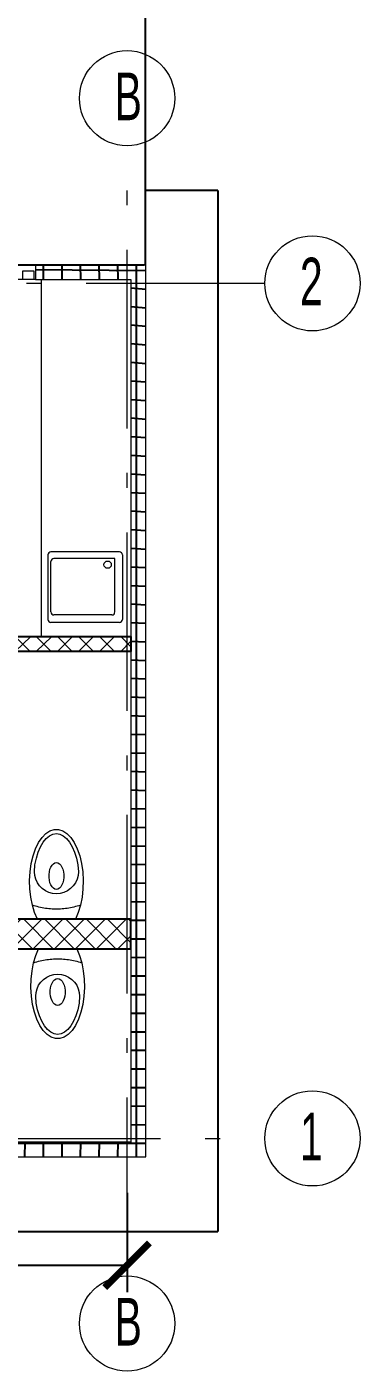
# Model space of a CAD drawing. Extents: x 6529560 to 6558080, y 5579316 to 5588131.
# Drawn here: x 6543476.97 to 6543479.21, y 5579601.3 to 5579610.34 of the extents above; entities that cross this region are included whole.
import ezdxf

# ---------------------------------------------------------------- set-up
doc = ezdxf.new("R2010")
doc.units = 0
doc.header["$MEASUREMENT"] = 0
doc.header["$PDSIZE"] = -5
doc.linetypes.add('ACAD_ISO10W100', pattern=[18, 12, -3, 0, -3])
doc.linetypes.add('GR_SOLID', pattern=[0])
doc.layers.get('0').update_dxf_attribs({"color": 2, "linetype": 'CONTINUOUS', "lineweight": 5})
doc.layers.get('Defpoints').update_dxf_attribs({"linetype": 'CONTINUOUS'})
for name, color, linetype, lineweight in [('arch_droga', 1, 'CONTINUOUS', 25), ('arch_drzwi i okna', 4, 'CONTINUOUS', 15), ('arch_osie', 181, 'CONTINUOUS', 5), ('arch_sciany wewnetrzne gk', 70, 'CONTINUOUS', 25), ('arch_sciany wewntrzne gk wypelnienie', 70, 'CONTINUOUS', 13), ('arch_sciany zewnetrzne wypelnienie', 94, 'CONTINUOUS', 25), ('arch_sciany zewnętrzne', 94, 'CONTINUOUS', 18), ('arch_urządzenia sanitarne', 4, 'GR_SOLID', 13), ('arch_wymiary', 2, 'CONTINUOUS', 13)]:
    doc.layers.add(name, color=color, linetype=linetype, lineweight=lineweight)
doc.layers.add('arch_osie opisy', color=1, linetype='CONTINUOUS')
doc.styles.get("Standard").update_dxf_attribs({"font": 'arial.ttf', "width": 0.75})
doc.styles.add('styl1', font='romans.shx', dxfattribs={"width": 0.75})
doc.dimstyles.new('wymiary hala', dxfattribs={"dimtxt": 0.55, "dimasz": 0.3, "dimexe": 0.18, "dimexo": 0.0625, "dimgap": 0.04, "dimtad": 1, "dimtoh": 1, "dimdec": 1, "dimlfac": 100, "dimzin": 0, "dimdsep": 46, "dimtxsty": 'styl1', "dimblk": 'ARCHTICK', "dimcen": 0.09, "dimadec": 0, "dimazin": 0, "dimtfac": 1, "dimtdec": 1, "dimtofl": 0, "dimtmove": 0, "dimatfit": 3, "dimldrblk": 'ARCHTICK', "dimfxl": 1, "dimtolj": 1, "dimtzin": 0, "dimarcsym": 0})

# ---------------------------------------------------------------- blocks, each defined once
blk = doc.blocks.new('A$C39AD6758')
at = {"layer": 'arch_urządzenia sanitarne'}
for points in [[(-4.3843692765e-06, 0.052064656820221), (0.0439916156301479, 0.0332836568200037), (0.0933906156305966, 0.0183506568200755), (0.1468976156302233, 0.0076576568199016), (0.203108615630299, 0.001485656820023), (0.260546615630119, -2.3431803129e-06), (0.3177036156303075, 0.0032306568200511), (0.3730816156303263, 0.0111026568197303), (0.4252266156308906, 0.023404656819821), (0.4727696156305683, 0.0398136568196605), (0.5144626156306913, 0.0599026568197587), (0.5492106156307273, 0.0831396568196397), (0.576102615630589, 0.1089156568195904), (0.5944336156308055, 0.136556656819721), (0.6037206156306639, 0.1653346568195957), (0.6037206156306639, 0.1944956568199814), (0.5944336156308055, 0.2232756568196237), (0.576102615630589, 0.2509156568198705), (0.5492106156307273, 0.2766936568195888), (0.5144626156306913, 0.2999306568199245), (0.4727696156305683, 0.3200186568196841), (0.4252266156308906, 0.3364276568199784), (0.3730816156303263, 0.3487296568200691), (0.3177036156303075, 0.3566016568197483), (0.2605466156310285, 0.3598346568201123), (0.203108615630299, 0.3583466568197764), (0.1468986156305618, 0.3521746568198978), (0.0933926156303642, 0.3414816568201786), (0.0439916156310574, 0.3265496568201343), (-4.3843692765e-06, 0.3077676568200331), (-4.3843692765e-06, 0.052064656820221)], [(0.0935553656254342, 0.3409346568200817), (0.090036365625565, 0.3301906568199229), (0.0867603656261054, 0.3193706568199559), (0.0837313656256811, 0.3084776568198322), (0.080946365626005, 0.2975196568199863), (0.0784113656254704, 0.2865006568199533), (0.0761263656258962, 0.2754286568201678), (0.074093365625231, 0.2643066568198265), (0.0723113656258647, 0.253143656820157), (0.070782365625746, 0.2419416568200177), (0.0695063656257844, 0.2307066568200753), (0.0684853656257474, 0.219446656819855), (0.067719365625635, 0.2081656568198014), (0.0672073656260182, 0.196872656819778), (0.066952365625184, 0.1855696568200074), (0.066952365625184, 0.174262656819792), (0.0672073656251087, 0.1629596568200213), (0.067719365625635, 0.1516646568197757), (0.0684853656257474, 0.1403846568200606), (0.0695063656257844, 0.1291256568201788), (0.070782365625746, 0.1178916568201203), (0.0723113656258647, 0.1066896568199809), (0.074093365625231, 0.095525656819973), (0.0761263656258962, 0.0844036568200863), (0.0784113656254704, 0.0733296568200785), (0.0809463656250955, 0.0623126568198131), (0.0837313656256811, 0.0513536568200834), (0.0867603656251959, 0.040462656820182), (0.090036365625565, 0.0296406568199927), (0.0935553656254342, 0.0188956568199501)], [(0.3185101156304881, 0.3274156568199942), (0.2928961156303558, 0.3251766568200765), (0.2680631156308664, 0.3185216568199394), (0.2447611156303537, 0.3076556568198612), (0.2237001156308906, 0.292907656819807), (0.2055191156305227, 0.2747266568198938), (0.1907711156309233, 0.253665656819976), (0.1799051156303903, 0.2303636568199181), (0.1732501156302533, 0.2055296568200902), (0.1710111156307903, 0.1799166568198416), (0.1732501156302533, 0.154302656820164), (0.1799051156303903, 0.1294686568198813), (0.1907711156309233, 0.1061666568198234), (0.2055191156305227, 0.0851056568199056), (0.2237001156308906, 0.0669246568199924), (0.2447611156303537, 0.052177656819822), (0.2680631156308664, 0.0413116568197438), (0.2928961156303558, 0.0346566568200615), (0.3185101156304881, 0.032417656819689), (0.3185101156304881, 0.032417656819689), (0.3654841156303519, 0.035053656819855), (0.4098301156309389, 0.044986656819674), (0.4505411156305854, 0.0579876568199325), (0.4866911156304923, 0.0737566568200236), (0.5174601156304564, 0.0919396568197044), (0.5421491156303091, 0.1121236568196764), (0.560196115630788, 0.1338466568199692), (0.5711901156309978, 0.1566166568195513), (0.5748851156304227, 0.1799166568198416), (0.5711901156309978, 0.2032166568196771), (0.560196115630788, 0.225986656819714), (0.5421491156303091, 0.2477096568200068), (0.5174601156304564, 0.2678926568196402), (0.4866911156304923, 0.2860756568197757), (0.4505411156305854, 0.3018456568197507), (0.4098301156309389, 0.3148456568196707), (0.3654841156303519, 0.3247796568198282), (0.3185101156304881, 0.3274156568199942)], [(0.1998871156301902, 0.1799161568201271), (0.2018531156309109, 0.1695211568198829), (0.2076691156307788, 0.1595801568200841), (0.2170761156303342, 0.1505271568198623), (0.2296641156308397, 0.1427591568199205), (0.244887115630263, 0.1366151568199712), (0.262076115630407, 0.132364156820131), (0.2804801156307803, 0.1301891568200517), (0.2992941156308006, 0.1301891568200517), (0.3176981156302645, 0.1323641568196763), (0.3348871156304085, 0.1366151568199712), (0.3501091156304028, 0.1427591568199205), (0.3626981156303373, 0.1505271568198623), (0.3721051156308022, 0.1595801568200841), (0.3779201156303316, 0.1695211568198829), (0.3798871156304813, 0.1799161568196723), (0.3779201156303316, 0.1903111568199165), (0.3721051156308022, 0.2002521568197153), (0.3626981156303373, 0.2093041568200533), (0.3501091156304028, 0.2170731568198789), (0.3348871156304085, 0.2232161568199444), (0.3176981156302645, 0.2274681568196684), (0.2992941156308006, 0.2296421568198639), (0.2804801156307803, 0.2296421568198639), (0.262076115630407, 0.2274681568201231), (0.244887115630263, 0.2232161568199444), (0.2296661156306072, 0.2170731568198789), (0.2170761156303342, 0.2093041568200533), (0.2076691156307788, 0.2002521568197153), (0.2018531156309109, 0.1903111568199165), (0.1998871156301902, 0.1799161568201271)]]:
    blk.add_lwpolyline(points, dxfattribs=at)
blk = doc.blocks.new('ZT_z_opisami')
at = {"layer": 'arch_sciany wewntrzne gk wypelnienie'}
h = blk.add_hatch(dxfattribs=at)
h.set_pattern_fill('ANSI37', color=256, scale=0.8000000000000003, angle=90, style=0)
h.set_pattern_definition([(135, (-2686.485282680951, 106.8314233263954), (-0.0707106781186548, -0.0707106781186548), []), (225, (-2686.485282680951, 106.8314233263954), (0.0707106781186548, -0.0707106781186548), [])])
h.paths.add_polyline_path([(6540796.114599658, 5579526.494137825), (6540796.214599658, 5579526.494137821), (6540796.214599655, 5579526.693729234), (6540798.238195504, 5579526.693729234), (6540798.238195507, 5579526.494137821), (6540798.338195506, 5579526.494137825), (6540798.338195503, 5579526.693729236), (6540799.489599655, 5579526.693729235), (6540799.489599655, 5579526.893729235), (6540798.338195503, 5579526.893729235), (6540798.338195503, 5579527.593729444), (6540798.238195504, 5579527.593729441), (6540798.238195504, 5579526.893729234), (6540796.214602456, 5579526.893729441), (6540796.214602458, 5579528.69372944), (6540797.038195507, 5579528.69372944), (6540797.038195507, 5579528.79372944), (6540796.214600766, 5579528.79372944), (6540796.214600766, 5579531.194137823), (6540796.114599658, 5579531.194137826)])
h.paths.add_polyline_path([(6540799.489599658, 5579528.793729441), (6540799.489599658, 5579528.693729441), (6540798.338195506, 5579528.693729444), (6540798.338195503, 5579528.593729444), (6540798.238195504, 5579528.593729441), (6540798.238195507, 5579528.69372944), (6540798.038195507, 5579528.69372944), (6540798.038195507, 5579528.79372944)])
h.paths.add_polyline_path([(6540796.114599658, 5579525.494137824), (6540796.214599658, 5579525.494137822), (6540796.214599658, 5579525.394137822), (6540796.114599658, 5579525.394137824)])
h.paths.add_polyline_path([(6540798.238195507, 5579525.494137822), (6540798.338195506, 5579525.494137824), (6540798.338195506, 5579525.394137824), (6540798.238195507, 5579525.394137822)])
at = {"layer": 'arch_sciany zewnetrzne wypelnienie'}
h = blk.add_hatch(dxfattribs=at)
h.set_pattern_fill('ANSI37', color=256, angle=45)
h.set_pattern_definition([(90, (-2686.485282680951, 106.8314233263954), (-0.1250000000000001, 0), []), (179.9999999999999, (-2686.485282680951, 106.8314233263954), (0, -0.1250000000000001), [])])
h.paths.add_polyline_path([(6540795.631266323, 5579525.394137822), (6540795.631266321, 5579525.294137822), (6540799.589599656, 5579525.294137822), (6540799.589599656, 5579531.294137821), (6540798.848195505, 5579531.294137821), (6540798.848195509, 5579531.194137823), (6540799.489599658, 5579531.194137823), (6540799.489599658, 5579525.394137824)])
at = {"elevation": 8.290291778628418}
blk.add_lwpolyline([(6540799.489599658, 5579528.793729441), (6540798.889599658, 5579528.79372944), (6540798.889599658, 5579531.194137823), (6540799.489599658, 5579531.194137823)], close=True, dxfattribs=at)
at = {"layer": 'arch_droga', "color": 7, "linetype": 'Continuous'}
for p, q in [((6540799.588210297, 5579531.292877328, 0.3476548153510421), (6540799.588210297, 5579536.321612802, 0.3476548153510421)), ((6540800.073819086, 5579531.792841853), (6540799.588210298, 5579531.792877343)), ((6540800.073819086, 5579531.792841853), (6540800.073307529, 5579524.792841875)), ((6540793.834376366, 5579524.793297814), (6540800.073307529, 5579524.792841875))]:
    blk.add_line(p, q, dxfattribs=at)
at = {"layer": 'arch_droga', "elevation": 8.290291778628418}
blk.add_lwpolyline([(6540793.58959966, 5579525.111028085), (6540793.589599656, 5579531.294137821), (6540799.581456836, 5579531.294137821)], dxfattribs=at)
at = {"layer": 'arch_drzwi i okna', "elevation": 8.290291778628418}
blk.add_lwpolyline([(6540798.763199816, 5579531.254137822), (6540798.838195505, 5579531.254137823), (6540798.838195509, 5579531.194137823), (6540798.763199819, 5579531.194137823)], close=True, dxfattribs=at)
at = {"layer": 'arch_osie', "linetype": 'ACAD_ISO10W100', "ltscale": 0.1, "elevation": 8.290291778628418}
for points in [[(6540799.464599655, 5579524.494137823), (6540799.464599658, 5579532.094137822)], [(6540800.389599658, 5579531.169137823), (6540792.789599658, 5579531.169137825)], [(6540792.789599655, 5579525.419137824), (6540800.389599654, 5579525.419137822)]]:
    blk.add_lwpolyline(points, dxfattribs=at)
at = {"layer": 'arch_osie'}
for centre in [(6540799.464599655, 5579532.414137823, 8.290291778628418), (6540800.709599658, 5579531.169137823, 8.290291778628418), (6540800.709599655, 5579525.419137822, 8.290291778628418), (6540799.464599655, 5579524.174137823, 8.290291778628418)]:
    blk.add_circle(centre, 0.3199999999999999, dxfattribs=at)
at = {"layer": 'arch_sciany wewnetrzne gk', "elevation": 8.290291778628418}
for points in [[(6540796.114599658, 5579526.494137825), (6540796.214599658, 5579526.494137821), (6540796.214599655, 5579526.693729234), (6540798.238195504, 5579526.693729234), (6540798.238195507, 5579526.494137821), (6540798.338195506, 5579526.494137825), (6540798.338195503, 5579526.693729236), (6540799.489599655, 5579526.693729235), (6540799.489599655, 5579526.893729235), (6540798.338195503, 5579526.893729235), (6540798.338195503, 5579527.593729444), (6540798.238195504, 5579527.593729441), (6540798.238195504, 5579526.893729234), (6540796.214602456, 5579526.893729441), (6540796.214602458, 5579528.69372944), (6540797.038195507, 5579528.69372944), (6540797.038195507, 5579528.79372944), (6540796.214600766, 5579528.79372944), (6540796.214600766, 5579531.194137823), (6540796.114599658, 5579531.194137826)], [(6540799.489599658, 5579528.793729441), (6540799.489599658, 5579528.693729441), (6540798.338195506, 5579528.693729444), (6540798.338195503, 5579528.593729444), (6540798.238195504, 5579528.593729441), (6540798.238195507, 5579528.69372944), (6540798.038195507, 5579528.69372944), (6540798.038195507, 5579528.79372944)]]:
    blk.add_lwpolyline(points, close=True, dxfattribs=at)
at = {"layer": 'arch_sciany zewnętrzne'}
for points, elevation in [([(6540795.631266323, 5579525.394137822), (6540795.631266321, 5579525.294137822), (6540799.589599656, 5579525.294137822), (6540799.589599656, 5579531.294137821), (6540798.848195505, 5579531.294137821), (6540798.848195509, 5579531.194137823), (6540799.489599658, 5579531.194137823), (6540799.489599658, 5579525.394137824)], 1.402161254405172), ([(6540798.038195505, 5579531.294137821), (6540798.848195505, 5579531.294137821), (6540798.848195509, 5579531.194137823), (6540798.038195507, 5579531.194137823)], 8.290291778628418)]:
    blk.add_lwpolyline(points, close=True, dxfattribs=dict(at, elevation=elevation))
at = {"layer": 'arch_urządzenia sanitarne'}
for p, q in [((6540798.932495201, 5579529.343532889, 1.402160699361203), (6540798.932495195, 5579528.909070705, 1.402160699361203)), ((6540798.952495195, 5579528.9590707, 1.402160699361203), (6540798.952495201, 5579529.298786907, 1.402160699361203)), ((6540799.412495203, 5579529.363532882, 1.402160699361203), (6540798.952495203, 5579529.363532889, 1.402160699361203)), ((6540799.3824952, 5579529.318786902, 1.402160699361203), (6540798.972495202, 5579529.318786908, 1.402160699361203)), ((6540799.382495194, 5579528.959070025, 1.402160699361203), (6540799.3824952, 5579529.318786231, 1.402160699361203)), ((6540799.432495202, 5579529.343532211, 1.402160699361203), (6540799.432495192, 5579528.909070025, 1.402160699361203)), ((6540799.362495195, 5579528.939070028, 1.402160699361203), (6540798.972495196, 5579528.939070031, 1.402160699361203)), ((6540799.412495194, 5579528.889070025, 1.402160699361203), (6540798.952495194, 5579528.889070031, 1.402160699361203))]:
    blk.add_line(p, q, dxfattribs=at)
blk.add_circle((6540799.333820213, 5579529.277240955, 1.402160699361203), 0.0245197316162376, dxfattribs=at)
for centre, start, end in [((6540798.952495201, 5579529.343532887, 1.402160699361203), 89.99999935966974, 179.9999994130306), ((6540798.9724952, 5579529.298786907, 1.402160699361203), 89.99999935966974, 179.9999994130306), ((6540799.412495202, 5579529.343532211, 1.402160699361203), 359.9999994130306, 89.99999935966974), ((6540798.972495194, 5579528.95907003, 1.402160699361203), 179.9999994130306, 269.9999993596697), ((6540799.362495195, 5579528.959070026, 1.402160699361203), 269.9999993596697, 359.9999994130306), ((6540798.952495194, 5579528.909070029, 1.402160699361203), 179.9999994130306, 269.9999993596697), ((6540799.412495194, 5579528.909070025, 1.402160699361203), 269.9999993596697, 359.9999994130306)]:
    blk.add_arc(centre, 0.02, start, end, dxfattribs=at)
at = {"layer": 'arch_urządzenia sanitarne', "xscale": -1}
for p, rotation in [((6540798.809831328, 5579526.893733619, 8.290291778628418), 269.999999190071), ((6540799.177933999, 5579526.693724848, 8.290291778628418), 89.99999939591281)]:
    blk.add_blockref('A$C39AD6758', p, dxfattribs=dict(at, rotation=rotation))
at = {"layer": 'arch_osie opisy', "char_height": 0.3199999999999999, "width": 0.4799999999999996, "attachment_point": 1}
for s, insert in [('{\\fArial Narrow|b0|i0|c238|p34;B}', (6540799.380407782, 5579532.586319553, 8.290291778628418)), ('{\\fArial Narrow|b0|i0|c238|p34;2}', (6540800.625407781, 5579531.341319554, 8.290291778628418)), ('{\\fArial Narrow|b0|i0|c238|p34;1}', (6540800.625407785, 5579525.591319553, 8.290291778628418)), ('{\\fArial Narrow|b0|i0|c238|p34;B}', (6540799.380407784, 5579524.346319553, 8.290291778628418))]:
    blk.add_mtext(s, dxfattribs=dict(at, insert=insert))
blk = doc.blocks.new('_ArchTick')
at = {"color": 0, "linetype": 'ByBlock', "const_width": 0.15}
blk.add_lwpolyline([(-0.5, -0.5), (0.5, 0.5)], dxfattribs=at)
blk = doc.blocks.new('*D251')
at = {"layer": 'arch_wymiary', "color": 0, "lineweight": -2, "transparency": 16777216}
for p, q in [((6543471.892028405, 5579602.498867674), (6543471.892028405, 5579601.832836313)), ((6543477.642028416, 5579602.49885988), (6543477.642028416, 5579601.832836313)), ((6543471.892028405, 5579602.012836313), (6543477.642028416, 5579602.012836313))]:
    blk.add_line(p, q, dxfattribs=at)
at = {"layer": 'Defpoints', "color": 0, "transparency": 16777216}
for p in [(6543471.892028405, 5579602.561367673), (6543477.642028416, 5579602.56135988), (6543477.642028416, 5579602.012836313)]:
    blk.add_point(p, dxfattribs=at)
at = {"layer": 'arch_wymiary', "color": 0, "lineweight": -2, "transparency": 16777216, "xscale": 0.3, "yscale": 0.3, "zscale": 0.3, "rotation": 180}
blk.add_blockref('_ArchTick', (6543471.892028405, 5579602.012836313), dxfattribs=at)
at = {"layer": 'arch_wymiary', "color": 0, "lineweight": -2, "transparency": 16777216, "xscale": 0.3, "yscale": 0.3, "zscale": 0.3}
blk.add_blockref('_ArchTick', (6543477.642028416, 5579602.012836313), dxfattribs=at)
at = {"layer": 'arch_wymiary', "color": 0, "transparency": 16777216, "insert": (6543474.76702841, 5579602.327836314), "char_height": 0.55, "attachment_point": 5, "style": 'styl1'}
blk.add_mtext('\\A1;575.0', dxfattribs=at)

msp = doc.modelspace()

# ---------------------------------------------------------------- block references
at = {"color": 4, "rotation": 359.9999223416695}
msp.add_blockref('ZT_z_opisami', (2670.614982363535, 86.31203352822922, -1.402158509234803), dxfattribs=at)

# ---------------------------------------------------------------- dimensions: what is measured, and where the dimension line sits
at = {"layer": 'arch_wymiary'}
dim = msp.add_linear_dim(base=(6543477.642028416, 5579602.012836313), p1=(6543471.892028405, 5579602.561367673, 13.77626379361686), p2=(6543477.642028416, 5579602.56135988, 13.77626379361686), dimstyle='wymiary hala', dxfattribs=at)
dim.commit()
dim.dimension.update_dxf_attribs({"geometry": '*D251', "text_midpoint": (6543474.76702841, 5579602.327836314)})

doc.saveas('drawing.dxf')
